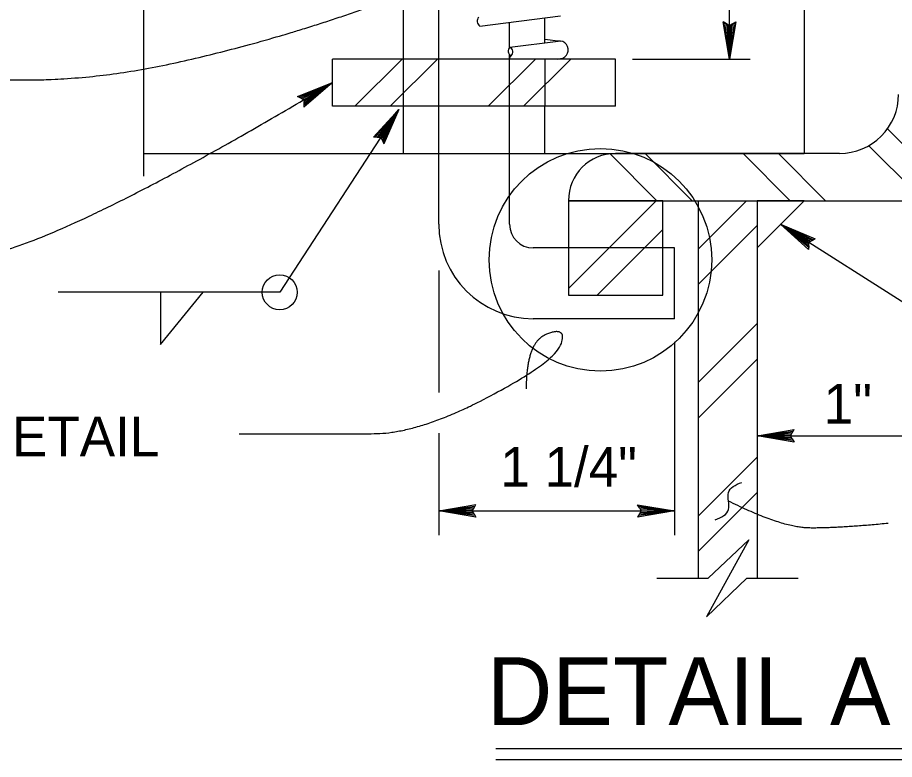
# Model space of a CAD drawing. Extents: x 0 to 2.83, y 0 to 1.83.
# Drawn here: x 2.043 to 2.3012, y 0.9615 to 1.1798 of the extents above; entities that cross this region are included whole.
import ezdxf

# ---------------------------------------------------------------- set-up
doc = ezdxf.new("R2010")
doc.units = 0
for name, color, linetype in [('str_Dimensions-A', 7, 'Continuous'), ('str_Misc-Steel-A', 7, 'Continuous'), ('str_Misc-Steel-B', 7, 'Continuous'), ('str_Text-A', 7, 'Continuous')]:
    doc.layers.add(name, color=color, linetype=linetype)

msp = doc.modelspace()

# ---------------------------------------------------------------- linework, layer by layer
at = {"layer": 'str_Dimensions-A'}
for p, q in [((2.2526295279672075, 1.167616601449472), (2.2526295279672075, 1.2231721570050276)), ((2.2517154654672074, 1.1779924695050275), (2.250801402967207, 1.1785549695050275)), ((2.2526295279672075, 1.167616601449472), (2.250801402967207, 1.1785549695050275)), ((2.2526295279672075, 1.167616601449472), (2.2512588682449852, 1.1782737195050275)), ((2.2517154654672074, 1.1779924695050275), (2.2526295279672075, 1.167616601449472)), ((2.2526295279672075, 1.1774299695050274), (2.2517154654672074, 1.1779924695050275)), ((2.2521720626894295, 1.1777112195050274), (2.2526295279672075, 1.167616601449472)), ((2.2544550488005406, 1.1785549695050275), (2.2526295279672075, 1.167616601449472)), ((2.2539984515783185, 1.1782737195050275), (2.2526295279672075, 1.167616601449472)), ((2.2526295279672075, 1.167616601449472), (2.2535418543560963, 1.1779924695050275)), ((2.2535418543560963, 1.1779924695050275), (2.2526295279672075, 1.1774299695050274)), ((2.2526295279672075, 1.167616601449472), (2.253085257133874, 1.1777112195050274)), ((2.2535418543560963, 1.1779924695050275), (2.2544550488005406, 1.1785549695050275)), ((2.2526295279672075, 1.1774299695050274), (2.2526295279672075, 1.167616601449472)), ((2.224028304920544, 1.167616601449472), (2.258680048366227, 1.167616601449472)), ((2.167016715852314, 1.105410927699748), (2.167016715852314, 1.0695065306643885)), ((2.236461160296759, 1.0844256427803876), (2.236461160296759, 1.0275223071732444)), ((2.167016715852314, 1.0575294147869956), (2.167016715852314, 1.0275223071732444)), ((2.260733355618301, 1.0567589155563701), (2.2716717236738564, 1.0585870405563702)), ((2.260733355618301, 1.0567589155563701), (2.2713904736738564, 1.0581295752785924)), ((2.271109223673857, 1.0576729780563703), (2.260733355618301, 1.0567589155563701)), ((2.270827973673857, 1.057216380834148), (2.260733355618301, 1.0567589155563701)), ((2.260733355618301, 1.0567589155563701), (2.316305577162355, 1.0567589155563701)), ((2.270546723673857, 1.0567589155563701), (2.260733355618301, 1.0567589155563701)), ((2.2716717236738564, 1.0549333947230368), (2.260733355618301, 1.0567589155563701)), ((2.260733355618301, 1.0567589155563701), (2.271109223673857, 1.0558465891674813)), ((2.2713904736738564, 1.0553899919452592), (2.260733355618301, 1.0567589155563701)), ((2.260733355618301, 1.0567589155563701), (2.270827973673857, 1.0563031863897037)), ((2.270546723673857, 1.0567589155563701), (2.271109223673857, 1.0576729780563703)), ((2.271109223673857, 1.0558465891674813), (2.270546723673857, 1.0567589155563701)), ((2.271109223673857, 1.0576729780563703), (2.2716717236738564, 1.0585870405563702)), ((2.271109223673857, 1.0558465891674813), (2.2716717236738564, 1.0549333947230368)), ((2.167016715852314, 1.0346832304496896), (2.17795508390787, 1.0365113554496896)), ((2.167016715852314, 1.0346832304496896), (2.17767383390787, 1.0360538901719119)), ((2.17739258390787, 1.0355972929496895), (2.167016715852314, 1.0346832304496896)), ((2.17683008390787, 1.0346832304496896), (2.17739258390787, 1.0355972929496895)), ((2.17739258390787, 1.0355972929496895), (2.17795508390787, 1.0365113554496896)), ((2.226085292241203, 1.0355955568385784), (2.225522792241203, 1.0365087512830229)), ((2.225522792241203, 1.0365087512830229), (2.236461160296759, 1.0346832304496896)), ((2.225804042241203, 1.0360521540608008), (2.236461160296759, 1.0346832304496896)), ((2.236461160296759, 1.0346832304496896), (2.226085292241203, 1.0355955568385784)), ((2.226085292241203, 1.0355955568385784), (2.226647792241203, 1.0346832304496896)), ((2.17711133390787, 1.0351406957274674), (2.167016715852314, 1.0346832304496896)), ((2.167016715852314, 1.0346832304496896), (2.236461160296759, 1.0346832304496896)), ((2.17683008390787, 1.0346832304496896), (2.167016715852314, 1.0346832304496896)), ((2.17795508390787, 1.0328577096163563), (2.167016715852314, 1.0346832304496896)), ((2.167016715852314, 1.0346832304496896), (2.17739258390787, 1.0337709040608007)), ((2.17767383390787, 1.0333143068385784), (2.167016715852314, 1.0346832304496896)), ((2.167016715852314, 1.0346832304496896), (2.17711133390787, 1.0342275012830229)), ((2.17739258390787, 1.0337709040608007), (2.17683008390787, 1.0346832304496896)), ((2.17739258390787, 1.0337709040608007), (2.17795508390787, 1.0328577096163563)), ((2.236461160296759, 1.0346832304496896), (2.225522792241203, 1.0328551054496895)), ((2.226085292241203, 1.0337691679496896), (2.225522792241203, 1.0328551054496895)), ((2.236461160296759, 1.0346832304496896), (2.225804042241203, 1.0333125707274673)), ((2.226085292241203, 1.0337691679496896), (2.236461160296759, 1.0346832304496896)), ((2.226647792241203, 1.0346832304496896), (2.226085292241203, 1.0337691679496896)), ((2.236461160296759, 1.0346832304496896), (2.226366542241203, 1.0351389596163563)), ((2.226366542241203, 1.0342257651719118), (2.236461160296759, 1.0346832304496896)), ((2.226647792241203, 1.0346832304496896), (2.236461160296759, 1.0346832304496896))]:
    msp.add_line(p, q, dxfattribs=at)
at = {"layer": 'str_Misc-Steel-A'}
for p, q in [((2.2746389386212384, 1.264838823671694), (2.2746389386212384, 1.1398390737462927)), ((2.1670167157208478, 1.1398390737462927), (2.1670167157208478, 1.2009426552101419)), ((2.1565833830656826, 1.167616601449472), (2.1565833830656826, 1.1996412876270435)), ((2.179114925808377, 1.1773390293827763), (2.202861877441406, 1.1803010279337565)), ((2.187816716512044, 1.170964370727539), (2.187816716512044, 1.1784244186966508)), ((2.1982500497323496, 1.172432147555881), (2.1982500497323496, 1.1797257865623192)), ((2.187982991536458, 1.1711515194928204), (2.202215508920175, 1.1729267660070348)), ((2.1982500497323496, 1.1735020076610423), (2.202861877441406, 1.172926766289605)), ((2.2190833830656826, 1.167616601449472), (2.1357500497323496, 1.167616601449472)), ((2.1357500497323496, 1.153727712560583), (2.1357500497323496, 1.167616601449472)), ((2.1565833830656826, 1.153727712560583), (2.1565833830656826, 1.167616601449472)), ((2.187816716512044, 1.167616601449472), (2.187816716512044, 1.168990022164804)), ((2.187816716512044, 1.1398390737462927), (2.187816716512044, 1.167616601449472)), ((2.1982500497323496, 1.167616601449472), (2.1982500497323496, 1.153727712560583)), ((2.201834888599537, 1.167616601449472), (2.202861877441406, 1.167744699548792)), ((2.2190833830656826, 1.153727712560583), (2.2190833830656826, 1.167616601449472)), ((2.2190833830656826, 1.153727712560583), (2.1357500497323496, 1.153727712560583)), ((2.1565833830656826, 1.1398390737462927), (2.1565833830656826, 1.153727712560583)), ((2.1982500497323496, 1.1398390737462927), (2.1982500497323496, 1.153727712560583)), ((2.080194494176794, 1.1398390737462927), (2.2746389386212384, 1.1398390737462927)), ((2.1670167157208478, 1.1190057681048358), (2.1670167157208478, 1.1398390737462927)), ((2.187816716512044, 1.1190057681048358), (2.187816716512044, 1.1398390737462927)), ((2.2850556397614654, 1.1398390737462927), (2.2190835492169416, 1.1398390737462927)), ((2.2051946885850695, 1.1259502125492802), (2.3163055770308882, 1.1259502125492802)), ((2.243372244375723, 1.1259502125492802), (2.243372244375723, 1.0148390734637225)), ((2.2607333554868343, 1.1259502125492802), (2.2607333554868343, 1.0148390734637225)), ((2.2051946885850695, 1.1120613236603913), (2.1947944934986254, 1.1120613236603913)), ((2.232972466362847, 1.1120613236603913), (2.2051946885850695, 1.1120613236603913)), ((2.2364611601652924, 1.1120613236603913), (2.232972466362847, 1.1120613236603913)), ((2.2364611601652924, 1.091227990327058), (2.2364611601652924, 1.1120613236603913)), ((2.2364611601652924, 1.091227990327058), (2.1947944934986254, 1.091227990327058)), ((2.2582994599518953, 1.026144741764775), (2.245806139345522, 1.0035334057278102)), ((2.24633107164171, 1.0148390734637225), (2.2582994599518953, 1.026144741764775)), ((2.2312194665979455, 1.0148390734637225), (2.24633107164171, 1.0148390734637225)), ((2.245806139345522, 1.0035334057278102), (2.2577745276557075, 1.0148390734637225)), ((2.2577745276557075, 1.0148390734637225), (2.2728861332646124, 1.0148390734637225))]:
    msp.add_line(p, q, dxfattribs=at)
msp.add_lwpolyline([(2.080194494176794, 1.133172407079626), (2.080194494176794, 1.1966172205607095), (2.0688888255931714, 1.2085856088708948), (2.091500161630136, 1.1960922882645217), (2.080194494176794, 1.208060676574707), (2.080194494176794, 1.271505490338361)], dxfattribs=at)
for points in [[(2.232972466362847, 1.1259502125492802), (2.2051946885850695, 1.1259502125492802), (2.2051946885850695, 1.0981724347715025), (2.232972466362847, 1.0981724347715025)], [(2.274622244375723, 1.1259502125492802), (2.2607333554868343, 1.1259502125492802), (2.2607333554868343, 1.1120613236603913)]]:
    msp.add_lwpolyline(points, close=True, dxfattribs=at)
for centre, radius, start, end in [((2.17992497309932, 1.17875574154324), 0.001631946505425373, 133.97995605726092, 240.23999216837205), ((2.2025386928982202, 1.1703357329191986), 0.002611110845918087, 277.10988357922304, 97.10988409085428), ((2.1891162301522713, 1.1699771963048864), 0.001631946505425373, 133.97977550170543, 240.23981161281654), ((2.1871729448106554, 1.1697348070497866), 0.001631946505425373, 313.97995605726095, 60.23999216837205), ((2.189439414695457, 1.1673861657601816), 0.001631946505425373, 133.97995605726092, 171.88254057910598), ((2.285055640326606, 1.157200149818703), 0.01736107569565008, 269.999997513199, 1.2434005327577324e-06), ((2.2190835492169416, 1.1259502125492802), 0.013888861008632328, 90.00000000000001, 180), ((2.1947944934986254, 1.1190057681048358), 0.027777777777777776, 180, 270), ((2.1947944934986254, 1.1190057681048358), 0.006944444444444444, 180, 270)]:
    msp.add_arc(centre, radius, start, end, dxfattribs=at)
at = {"layer": 'str_Misc-Steel-B'}
for p, q in [((2.1422960103352864, 1.1537277128431531), (2.1561848992241752, 1.1676166017320422)), ((2.152712677001953, 1.1537277128431531), (2.166601565890842, 1.1676166017320422)), ((2.1815797198260274, 1.1537277128431531), (2.1954686098451965, 1.1676166017320422)), ((2.191996386492694, 1.1537277128431531), (2.2058852765118635, 1.1676166017320422)), ((2.2991337981047453, 1.1470407980459707), (2.3163055770308882, 1.129869019402398)), ((2.2936451189959493, 1.1421128104881004), (2.3098077172173395, 1.1259502125492802)), ((2.2174480658637155, 1.1397424440737123), (2.2312402965404368, 1.1259502125492802)), ((2.2277681025752316, 1.1398390737462927), (2.2416569626419633, 1.1259502125492802)), ((2.256635145964446, 1.1398390737462927), (2.2705240071614585, 1.1259502125492802)), ((2.2670518126311126, 1.1398390737462927), (2.280940673828125, 1.1259502125492802)), ((2.2051946885850695, 1.1001514352869104), (2.230993465847439, 1.1259502125492802)), ((2.2433722449408635, 1.1116946690877278), (2.2576277878372757, 1.1259502125492802)), ((2.2433722449408635, 1.101278002421061), (2.2607333554868343, 1.118639113249602)), ((2.213632354736328, 1.0981724350540727), (2.232972466362847, 1.1175125463980216)), ((2.2433722449408635, 1.0724109590318467), (2.2607333560519747, 1.0897720701429578)), ((2.2433722449408635, 1.0619942923651802), (2.2607333560519747, 1.079355403476291)), ((2.2433722449408635, 1.0331272489759658), (2.2607333560519747, 1.050488360087077)), ((2.2433722449408635, 1.022710582309299), (2.2607333560519747, 1.0400716934204102))]:
    msp.add_line(p, q, dxfattribs=at)
at = {"layer": 'str_Text-A'}
for p, q in [((2.1254223594366937, 1.1566324500263896), (2.135750049863816, 1.1606721570050276)), ((2.1258979035736236, 1.15638457836671), (2.135750049863816, 1.1606721570050276)), ((2.135750049863816, 1.1606721570050276), (2.126373447710554, 1.1561367067070303)), ((2.135750049863816, 1.1606721570050276), (2.126848991847484, 1.1558888350473506)), ((2.135750049863816, 1.1606721570050276), (2.127295261412836, 1.1534953548631541)), ((2.135750049863816, 1.1606721570050276), (2.1273022463240885, 1.1540323159919958)), ((2.1273096762108636, 1.1545685317905543), (2.135750049863816, 1.1606721570050276)), ((2.1273171060976392, 1.1551047475891127), (2.135750049863816, 1.1606721570050276)), ((2.1273240910088917, 1.1556417087179545), (2.135750049863816, 1.1606721570050276)), ((2.126373447710554, 1.1561367067070303), (2.1254223594366937, 1.1566324500263896)), ((2.126373447710554, 1.1561367067070303), (2.1273240910088917, 1.1556417087179545)), ((2.1273096762108636, 1.1545685317905543), (2.127295261412836, 1.1534953548631541)), ((2.1273240910088917, 1.1556417087179545), (2.1273096762108636, 1.1545685317905543)), ((2.1552997471207966, 1.1527992649146919), (2.1201856634379577, 1.0989947001380276)), ((2.1477928231966192, 1.144636758239145), (2.1552997471207966, 1.1527992649146919)), ((2.1483289072957, 1.1446227430847231), (2.1552997471207966, 1.1527992649146919)), ((2.1552997471207966, 1.1527992649146919), (2.148864991394781, 1.144608727930301)), ((2.1552997471207966, 1.1527992649146919), (2.1494010754938624, 1.1445947127758789)), ((2.1499364326497434, 1.1445811720411359), (2.1552997471207966, 1.1527992649146919)), ((2.150165819740035, 1.1440956232735748), (2.1552997471207966, 1.1527992649146919)), ((2.1503944798871264, 1.1436105489256927), (2.1552997471207966, 1.1527992649146919)), ((2.1552997471207966, 1.1527992649146919), (2.150623140034218, 1.1431254745778108)), ((2.1552997471207966, 1.1527992649146919), (2.1508525271245094, 1.1426399258102498)), ((2.148864991394781, 1.144608727930301), (2.1477928231966192, 1.144636758239145)), ((2.148864991394781, 1.144608727930301), (2.1499364326497434, 1.1445811720411359)), ((2.1499364326497434, 1.1445811720411359), (2.1503944798871264, 1.1436105489256927)), ((2.1503944798871264, 1.1436105489256927), (2.1508525271245094, 1.1426399258102498)), ((2.267677799931279, 1.1190057681048358), (2.3743584192284906, 1.0513157729863918)), ((2.2759639076794187, 1.1137481440235597), (2.267677799931279, 1.1190057681048358)), ((2.2759357796120736, 1.1116039984770163), (2.267677799931279, 1.1190057681048358)), ((2.267677799931279, 1.1190057681048358), (2.2778932621205294, 1.1146890252361425)), ((2.276928584899974, 1.114218584629851), (2.267677799931279, 1.1190057681048358)), ((2.267677799931279, 1.1190057681048358), (2.275950076181088, 1.1126764377300644)), ((2.275942927896581, 1.1121402181035402), (2.267677799931279, 1.1190057681048358)), ((2.267677799931279, 1.1190057681048358), (2.2759572244655955, 1.1132126573565886)), ((2.2764464788250387, 1.113983730806482), (2.267677799931279, 1.1190057681048358)), ((2.267677799931279, 1.1190057681048358), (2.2774106909749094, 1.11445343845322)), ((2.275950076181088, 1.1126764377300644), (2.2759639076794187, 1.1137481440235597)), ((2.2759639076794187, 1.1137481440235597), (2.276928584899974, 1.114218584629851)), ((2.276928584899974, 1.114218584629851), (2.2778932621205294, 1.1146890252361425)), ((2.275950076181088, 1.1126764377300644), (2.2759357796120736, 1.1116039984770163)), ((2.1201856634379577, 1.0989947001380276), (2.0549605657817076, 1.0989947001380276)), ((2.085032180365041, 1.0989947001380276), (2.085032180365041, 1.0835908915442776)), ((2.085032180365041, 1.0835908915442776), (2.097662063177541, 1.0989947001380276)), ((2.183768892744138, 0.9647921557539763), (2.3331082239940066, 0.9647921557539763)), ((2.183768892744138, 0.9615473640873096), (2.3331082239940066, 0.9615473640873096))]:
    msp.add_line(p, q, dxfattribs=at)
for centre, radius in [((2.214611163242932, 1.1085556087138182), 0.03276671828716051), ((2.1201856634379577, 1.0989947001380276), 0.00514958496189625)]:
    msp.add_circle(centre, radius, dxfattribs=at)
for points, degree in [([(2.028023195920992, 1.1623802663638059), (2.0568409159857435, 1.1592776366211062), (2.1233597395163692, 1.1740401282839392), (2.1565833831971495, 1.1866530666783077)], 2), ([(1.9501018047409726, 1.1042806759596087), (2.0044937656434807, 1.1042806759596087), (2.058090522439227, 1.1143080287871931), (2.135750049863816, 1.1606721570050276)], 2), ([(2.1082623578654536, 1.0573952491041476), (2.1342177842553807, 1.0573952491041476), (2.1609774167117415, 1.0573952491041476), (2.201064223736538, 1.0783864663116667), (2.204972083918339, 1.089027738700124), (2.1927458207768757, 1.0844133942229175), (2.1927458207768757, 1.070566097461015)], 2), ([(2.248383860256008, 1.03207098144177), (2.2503717753462604, 1.0327416105510507), (2.253550616103576, 1.0344788341732762), (2.251137977526112, 1.0406404281742163), (2.254317067155752, 1.0423781543088348), (2.256304230861289, 1.0430485297780465)], 3), ([(2.2993902386104312, 1.030992962547879), (2.283940558821916, 1.0295150080494824), (2.26803647668668, 1.0297878611876479), (2.2523443222230752, 1.0375594962963628)], 2)]:
    msp.add_open_spline(points, degree=degree, dxfattribs=at)

# ---------------------------------------------------------------- texts
at = {"layer": 'str_Dimensions-A'}
for s, p in [('1"', (2.2803783185733266, 1.0603891222624302)), ('1 1/4"', (2.1851430592675354, 1.0417854099150636))]:
    msp.add_text(s, height=0.01166655703418261, dxfattribs=at).set_placement(p)
at = {"layer": 'str_Text-A'}
for s, height, p in [('SEE "LOCK BAR" DETAIL', 0.01166655703418261, (1.9002232496633886, 1.0507593529734667)), ('DETAIL A', 0.020002604166666667, (2.181133082049294, 0.9716338221239349))]:
    msp.add_text(s, height=height, dxfattribs=at).set_placement(p)

doc.saveas('drawing.dxf')
